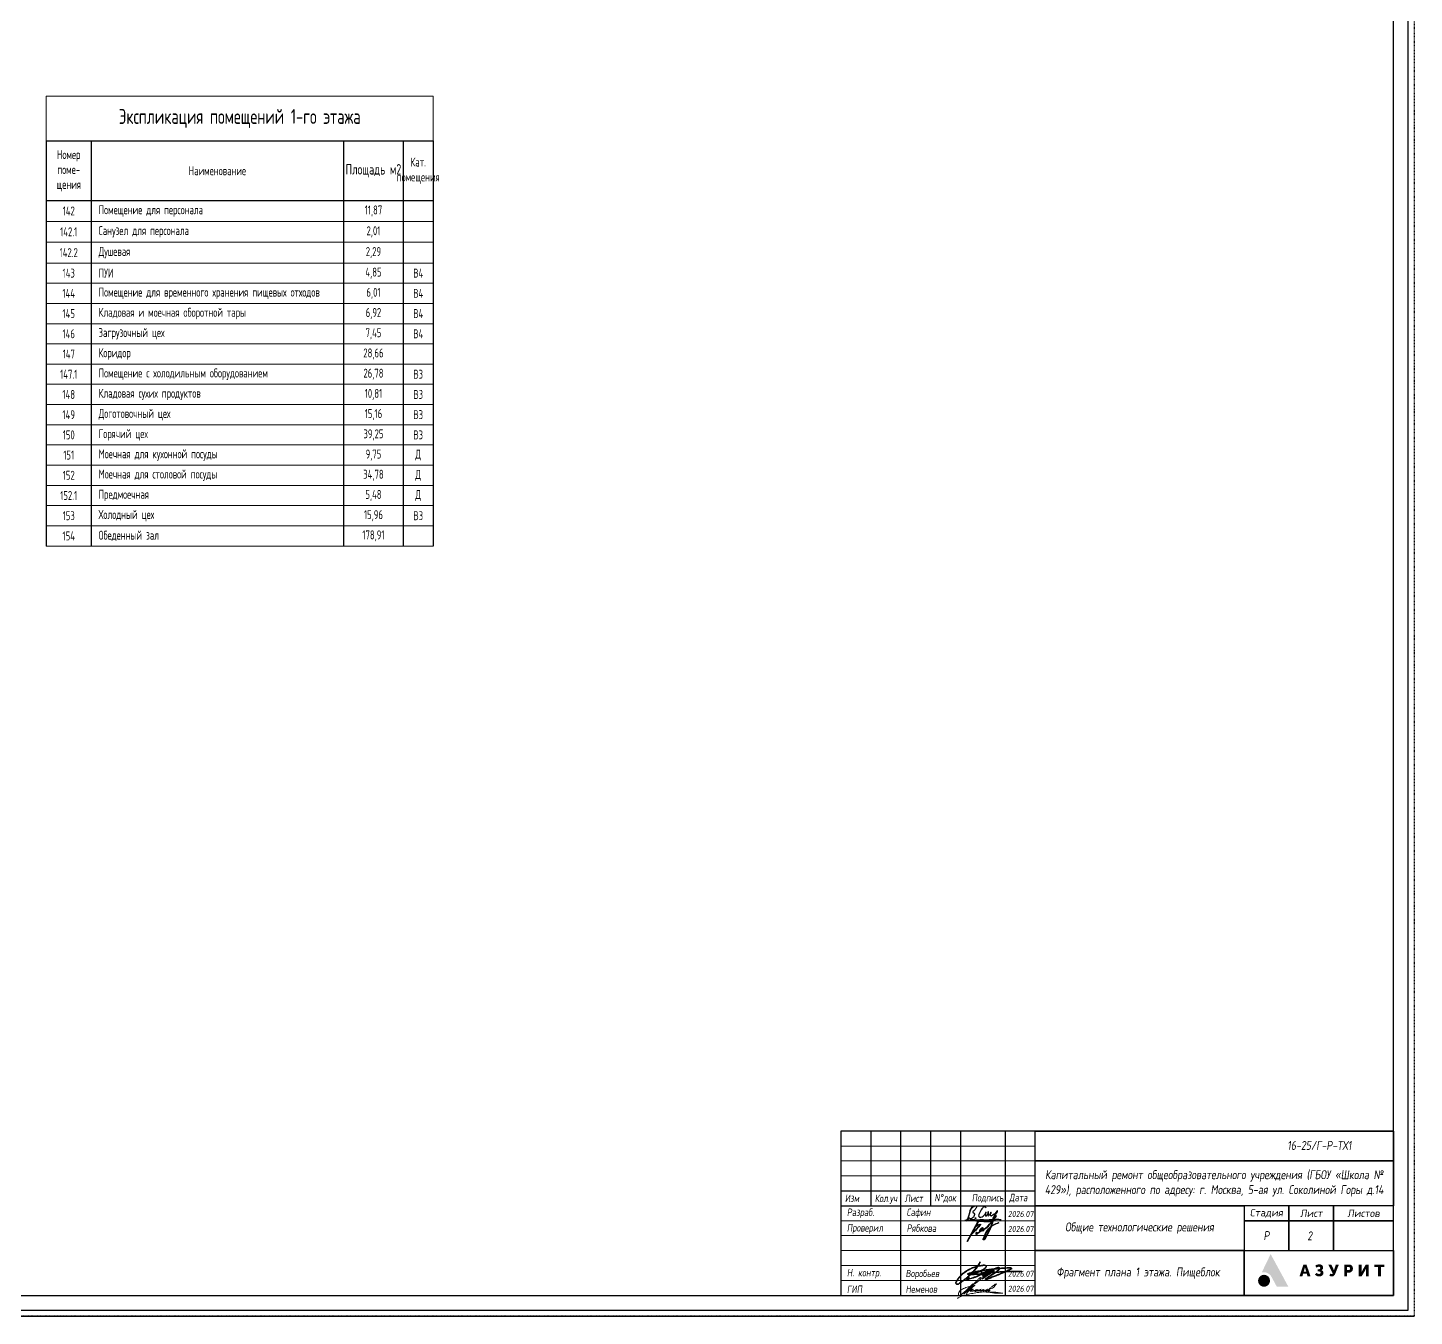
# Model space of a CAD drawing. Header units: millimetres. Extents: x -314343 to 8741575, y 21428 to 162031.
# Drawn here: x -171769 to -125336, y 72082 to 115230 of the extents above; entities that cross this region are included whole.
import ezdxf

# ---------------------------------------------------------------- set-up
doc = ezdxf.new("R2010")
doc.units = ezdxf.units.MM
doc.header["$MEASUREMENT"] = 0
doc.linetypes.add('ACAD_ISO03W100', pattern=[30, 12, -18])
doc.layers.get('0').update_dxf_attribs({"color": 250, "lineweight": 9})
doc.layers.get('Defpoints').update_dxf_attribs({"color": 6})
doc.layers.add('_RAMKA', color=7, linetype='Continuous')
doc.layers.add('АР_Таблицы', color=250, linetype='Continuous')
for name, color, linetype, lineweight in [('_STAMP', 250, 'Continuous', 30), ('_TEXT', 189, 'Continuous', 30), ('ШТАМП', 7, 'Continuous', 15)]:
    doc.layers.add(name, color=color, linetype=linetype, lineweight=lineweight)
doc.layers.add('ПОДПИСИ', color=7, linetype='Continuous', lineweight=9, true_color=0x0052a5)
doc.styles.add('ISOCPEUR', font='isocpeur.ttf', dxfattribs={"width": 0.7})
doc.styles.add('ISOCUPER', font='isocpeur.ttf', dxfattribs={"width": 0.85, "oblique": 7})
doc.styles.add('SIMPLEX', font='simplex.shx', dxfattribs={"width": 0.85, "oblique": 7})
doc.styles.add('Архитект', font='isocpeur.ttf', dxfattribs={"width": 0.8, "oblique": 8})
doc.styles.add('Архитектурный', font='isocpeur.ttf', dxfattribs={"oblique": 8})
doc.styles.add('Архитектурный размер', font='isocpeur.ttf', dxfattribs={"width": 0.8, "oblique": 8})

# ---------------------------------------------------------------- blocks, each defined once
blk = doc.blocks.new('*T30')
at = {"layer": 'Defpoints', "color": 8, "linetype": 'ByBlock', "lineweight": 0, "ltscale": 100, "transparency": 16777216}
for p, q in [((0, 0), (12955, 0)), ((0, 0), (0, -1500)), ((12955, 0), (12955, -1500))]:
    blk.add_line(p, q, dxfattribs=at)
at = {"layer": 'АР_Таблицы', "color": 0, "linetype": 'ByBlock', "lineweight": 30, "ltscale": 100, "transparency": 16777216}
for p, q in [((0, -1500), (12955, -1500)), ((0, -1500), (0, -15068)), ((1500, -1500), (1500, -15068)), ((9955, -1500), (9955, -15068)), ((11955, -1500), (11955, -15068)), ((12955, -1500), (12955, -15068)), ((0, -3500), (12955, -3500))]:
    blk.add_line(p, q, dxfattribs=at)
at = {"layer": 'АР_Таблицы', "color": 0, "linetype": 'ByBlock', "lineweight": -2, "ltscale": 100, "transparency": 16777216}
for p, q in [((0, -4197), (1500, -4197)), ((11955, -4197), (12955, -4197)), ((0, -4894), (1500, -4894)), ((11955, -4894), (12955, -4894)), ((0, -5591), (1500, -5591)), ((11955, -5591), (12955, -5591)), ((0, -6268), (1500, -6268)), ((11955, -6268), (12955, -6268)), ((0, -6945), (1500, -6945)), ((11955, -6945), (12955, -6945)), ((0, -7622), (1500, -7622)), ((11955, -7622), (12955, -7622)), ((0, -8298), (1500, -8298)), ((11955, -8298), (12955, -8298)), ((0, -8975), (1500, -8975)), ((11955, -8975), (12955, -8975)), ((0, -9652), (1500, -9652)), ((11955, -9652), (12955, -9652)), ((0, -10329), (1500, -10329)), ((11955, -10329), (12955, -10329)), ((0, -11006), (9955, -11006)), ((11955, -11006), (12955, -11006)), ((0, -11683), (1500, -11683)), ((11955, -11683), (12955, -11683)), ((0, -12360), (1500, -12360)), ((11955, -12360), (12955, -12360)), ((0, -13037), (1500, -13037)), ((11955, -13037), (12955, -13037)), ((0, -13714), (1500, -13714)), ((11955, -13714), (12955, -13714)), ((0, -14391), (1500, -14391)), ((11955, -14391), (12955, -14391)), ((0, -15068), (1500, -15068)), ((11955, -15068), (12955, -15068))]:
    blk.add_line(p, q, dxfattribs=at)
at = {"layer": 'АР_Таблицы', "color": 0, "linetype": 'ByBlock', "lineweight": 9, "ltscale": 100, "transparency": 16777216}
for p, q in [((1500, -4197), (11955, -4197)), ((1500, -4894), (11955, -4894)), ((1500, -5591), (11955, -5591)), ((1500, -6268), (11955, -6268)), ((1500, -6945), (11955, -6945)), ((1500, -7622), (11955, -7622)), ((1500, -8298), (11955, -8298)), ((1500, -8975), (11955, -8975)), ((1500, -9652), (11955, -9652)), ((1500, -10329), (11955, -10329)), ((9955, -11006), (11955, -11006)), ((1500, -11683), (11955, -11683)), ((1500, -12360), (11955, -12360)), ((1500, -13037), (11955, -13037)), ((1500, -13714), (11955, -13714)), ((1500, -14391), (11955, -14391)), ((1500, -15068), (11955, -15068))]:
    blk.add_line(p, q, dxfattribs=at)
at = {"layer": 'АР_Таблицы', "ltscale": 100, "transparency": 16777216, "style": 'ISOCPEUR'}
for s, insert, char_height, width, attachment_point in [('Экспликация помещений 1-го этажа', (6477, -750), 500, 12854.8, 5), ('Номер поме- щения', (750, -2500), 300, 1400, 5), ('Площадь м2', (10955, -2500), 350, 1900, 5), ('Кат. помещения', (12455, -2500), 300, 900, 5), ('Наименование', (5727, -2500), 300, 8354.8, 5), ('142', (750, -3848), 300, 1223.08, 5), ('Помещение для персонала ', (1750, -3848), 300, 7954.8, 4), ('11,87', (10955, -3848), 300, 1500, 5), ('142.1', (750, -4545), 300, 1223.08, 5), ('Санузел для персонала', (1750, -4545), 300, 7954.8, 4), ('2,01', (10955, -4545), 300, 1500, 5), ('142.2', (750, -5242), 300, 1223.08, 5), ('Душевая', (1750, -5242), 300, 7954.8, 4), ('2,29', (10955, -5242), 300, 1500, 5), ('143', (750, -5929), 300, 1223.08, 5), ('ПУИ', (1750, -5929), 300, 7954.8, 4), ('4,85', (10955, -5929), 300, 1500, 5), ('{\\C1;В4}', (12455, -5929), 300, 900, 5), ('144', (750, -6606), 300, 1223.08, 5), ('Помещение для временного хранения пищевых отходов', (1750, -6606), 300, 7954.8, 4), ('6,01', (10955, -6606), 300, 1500, 5), ('{\\C1;В4}', (12455, -6606), 300, 900, 5), ('145', (750, -7283), 300, 1223.08, 5), ('Кладовая и моечная оборотной тары', (1750, -7283), 300, 7954.8, 4), ('6,92', (10955, -7283), 300, 1500, 5), ('{\\C1;В4}', (12455, -7283), 300, 900, 5), ('146', (750, -7960), 300, 1223.08, 5), ('Загрузочный цех', (1750, -7960), 300, 7954.8, 4), ('7,45', (10955, -7960), 300, 1500, 5), ('{\\C1;В4}', (12455, -7960), 300, 900, 5), ('147', (750, -8637), 300, 1223.08, 5), ('Коридор ', (1750, -8637), 300, 7954.8, 4), ('28,66', (10955, -8637), 300, 1500, 5), ('147.1', (750, -9314), 300, 1223.08, 5), ('Помещение с холодильным оборудованием', (1750, -9314), 300, 7954.8, 4), ('26,78', (10955, -9314), 300, 1500, 5), ('{\\C1;В3}', (12455, -9314), 300, 900, 5), ('148', (750, -9991), 300, 1223.08, 5), ('Кладовая сухих продуктов', (1750, -9991), 300, 7954.8, 4), ('10,81', (10955, -9991), 300, 1500, 5), ('{\\C1;В3}', (12455, -9991), 300, 900, 5), ('149', (750, -10668), 300, 1223.08, 5), ('Доготовочный цех', (1750, -10668), 300, 7954.8, 4), ('15,16', (10955, -10668), 300, 1500, 5), ('{\\C1;В3}', (12455, -10668), 300, 900, 5), ('150', (750, -11345), 300, 1223.08, 5), ('Горячий цех', (1750, -11345), 300, 7954.8, 4), ('39,25', (10955, -11345), 300, 1500, 5), ('{\\C1;В3}', (12455, -11345), 300, 900, 5), ('151', (750, -12022), 300, 1223.08, 5), ('Моечная для кухонной посуды', (1750, -12022), 300, 7954.8, 4), ('9,75', (10955, -12022), 300, 1500, 5), ('{\\C1;Д}', (12455, -12022), 300, 900, 5), ('Моечная для столовой посуды', (1750, -12698), 300, 7954.8, 4), ('34,78', (10955, -12698), 300, 1500, 5), ('{\\C1;Д}', (12455, -12698), 300, 900, 5), ('152', (750, -12698), 300, 1223.08, 5), ('152.1', (750, -13375), 300, 1223.08, 5), ('Предмоечная ', (1750, -13375), 300, 7954.8, 4), ('5,48', (10955, -13375), 300, 1500, 5), ('{\\C1;Д}', (12455, -13375), 300, 900, 5), ('153', (750, -14052), 300, 1223.08, 5), ('Холодный цех', (1750, -14052), 300, 7954.8, 4), ('15,96', (10955, -14052), 300, 1500, 5), ('{\\C1;В3}', (12455, -14052), 300, 900, 5), ('154', (750, -14729), 300, 1223.08, 5), ('Обеденный зал', (1750, -14729), 300, 7954.8, 4), ('178,91', (10955, -14729), 300, 1500, 5)]:
    blk.add_mtext(s, dxfattribs=dict(at, insert=insert, char_height=char_height, width=width, attachment_point=attachment_point))
blk = doc.blocks.new('A$Cfca424f0')
at = {"layer": '_RAMKA', "color": 0}
for points in [[(-118000, -500), (500, -500), (500, 83200), (-118000, 83200)], [(-116000, 0), (0, 0), (0, 82700), (-116000, 82700)]]:
    blk.add_lwpolyline(points, close=True, dxfattribs=at)
at = {"layer": 'Defpoints', "color": 255}
blk.add_line((-118200, -700), (700, -700), dxfattribs=at)
at = {"layer": 'Defpoints', "color": 253, "linetype": 'ACAD_ISO03W100'}
blk.add_lwpolyline([(-118200, 83400), (700, 83400), (700, -700), (-118200, -700)], close=True, dxfattribs=at)
at = {"layer": '_RAMKA', "color": 8, "style": 'SIMPLEX', "oblique": 7, "width": 0.85}
blk.add_attdef('ФОРМАТ_А0', (-4500, -350), '', height=250, dxfattribs=at)
blk = doc.blocks.new('Логотип Азурит')
at = {"layer": '_STAMP', "linetype": 'Continuous', "true_color": 0x2a3756}
h = blk.add_hatch(color=159, dxfattribs=at)
h.dxf.hatch_style = 1
h.paths.add_polyline_path([(-39.4, 8.5), (-40.02, 9.65), (-40.61, 10.74), (-41.14, 11.7), (-41.62, 12.59), (-41.79, 12.89), (-41.86, 13.01), (-41.91, 12.94), (-41.99, 12.78), (-42.39, 11.96), (-42.77, 11.18), (-43.09, 10.5), (-43.47, 9.72), (-44.18, 8.26), (-44.5, 7.6), (-44.73, 7.14), (-44.85, 6.9), (-44.7, 6.93), (-44.51, 6.95), (-44.27, 6.97), (-44.09, 6.97), (-43.91, 6.96), (-43.74, 6.94), (-43.56, 6.91), (-43.39, 6.87), (-43.22, 6.81), (-43.05, 6.75), (-42.89, 6.68), (-42.73, 6.59), (-42.58, 6.5), (-42.43, 6.4), (-42.29, 6.29), (-42.15, 6.17), (-42.03, 6.04), (-41.91, 5.91), (-41.79, 5.77), (-41.72, 5.65), (-41.63, 5.5), (-41.3, 4.9), (-41.02, 4.39), (-40.57, 3.56), (-40.05, 2.59), (-39.78, 2.11), (-37.86, 2.11), (-36.5, 2.11), (-35.94, 2.12), (-36.48, 3.13), (-36.82, 3.75), (-37.16, 4.37), (-37.67, 5.33), (-38.2, 6.3), (-38.54, 6.93), (-38.87, 7.53)])
h = blk.add_hatch(color=159, dxfattribs=at)
h.dxf.hatch_style = 1
h.paths.add_polyline_path([(-29.3, 7.88), (-29.63, 8.84), (-29.86, 9.53), (-30.37, 9.54), (-30.87, 9.54), (-30.93, 9.38), (-31.26, 8.4), (-31.64, 7.27), (-31.97, 6.31), (-32.19, 5.64), (-32.05, 5.63), (-31.71, 5.62), (-31.23, 5.62), (-31.11, 6.03), (-30.99, 6.44), (-30.37, 6.44), (-29.75, 6.44), (-29.63, 6.03), (-29.52, 5.62), (-29.03, 5.62), (-28.54, 5.62), (-28.6, 5.8), (-28.93, 6.79)])
h.paths.add_polyline_path([(-30.77, 7.21), (-30.74, 7.31), (-30.56, 7.93), (-30.43, 8.43), (-30.39, 8.59), (-30.37, 8.65), (-30.35, 8.64), (-30.31, 8.45), (-30.22, 8.08), (-30.11, 7.66), (-30.01, 7.33), (-29.97, 7.21), (-30.37, 7.21)], flags=16)
h = blk.add_hatch(color=159, dxfattribs=at)
h.dxf.hatch_style = 1
h.paths.add_polyline_path([(-24.39, 7.35), (-24.47, 7.43), (-24.56, 7.5), (-24.66, 7.56), (-24.81, 7.65), (-24.74, 7.69), (-24.65, 7.75), (-24.55, 7.86), (-24.45, 7.97), (-24.38, 8.09), (-24.35, 8.18), (-24.32, 8.25), (-24.31, 8.34), (-24.3, 8.45), (-24.3, 8.65), (-24.31, 8.73), (-24.34, 8.82), (-24.41, 8.99), (-24.51, 9.14), (-24.63, 9.28), (-24.78, 9.39), (-24.95, 9.48), (-25.13, 9.55), (-25.34, 9.59), (-25.56, 9.6), (-25.74, 9.6), (-25.91, 9.58), (-26.08, 9.55), (-26.23, 9.51), (-26.39, 9.46), (-26.53, 9.39), (-26.67, 9.32), (-26.8, 9.23), (-26.9, 9.15), (-26.81, 8.98), (-26.64, 8.66), (-26.54, 8.5), (-26.51, 8.5), (-26.46, 8.54), (-26.35, 8.61), (-26.21, 8.67), (-26.07, 8.73), (-25.93, 8.77), (-25.82, 8.79), (-25.72, 8.79), (-25.62, 8.79), (-25.53, 8.76), (-25.46, 8.73), (-25.39, 8.68), (-25.34, 8.62), (-25.3, 8.55), (-25.26, 8.45), (-25.26, 8.36), (-25.27, 8.27), (-25.32, 8.18), (-25.36, 8.13), (-25.39, 8.08), (-25.44, 8.05), (-25.49, 8.02), (-25.63, 7.99), (-25.84, 7.98), (-26.1, 7.97), (-26.1, 7.6), (-26.1, 7.24), (-25.78, 7.23), (-25.54, 7.21), (-25.45, 7.2), (-25.38, 7.18), (-25.33, 7.15), (-25.28, 7.12), (-25.25, 7.08), (-25.21, 7.02), (-25.19, 6.96), (-25.17, 6.9), (-25.17, 6.76), (-25.18, 6.7), (-25.2, 6.64), (-25.23, 6.58), (-25.26, 6.53), (-25.31, 6.49), (-25.37, 6.45), (-25.44, 6.43), (-25.52, 6.41), (-25.69, 6.39), (-25.78, 6.39), (-25.87, 6.41), (-26, 6.45), (-26.16, 6.51), (-26.3, 6.6), (-26.43, 6.69), (-26.53, 6.76), (-26.77, 6.45), (-26.93, 6.26), (-26.97, 6.2), (-26.98, 6.15), (-26.97, 6.11), (-26.94, 6.07), (-26.82, 5.97), (-26.62, 5.84), (-26.41, 5.73), (-26.19, 5.65), (-25.97, 5.59), (-25.78, 5.57), (-25.53, 5.57), (-25.3, 5.58), (-25.12, 5.61), (-24.99, 5.65), (-24.87, 5.71), (-24.75, 5.78), (-24.64, 5.85), (-24.54, 5.94), (-24.45, 6.03), (-24.37, 6.13), (-24.31, 6.23), (-24.25, 6.37), (-24.21, 6.51), (-24.2, 6.66), (-24.2, 6.82), (-24.21, 6.94), (-24.24, 7.06), (-24.28, 7.16), (-24.33, 7.26)])
h = blk.add_hatch(color=159, dxfattribs=at)
h.dxf.hatch_style = 1
h.paths.add_polyline_path([(-19.61, 8.04), (-19.36, 8.68), (-19.14, 9.22), (-19.03, 9.53), (-19.17, 9.54), (-19.52, 9.54), (-20.02, 9.54), (-20.05, 9.44), (-20.31, 8.65), (-20.59, 7.81), (-20.63, 7.68), (-20.66, 7.62), (-20.67, 7.61), (-20.7, 7.67), (-20.82, 7.97), (-21.01, 8.4), (-21.34, 9.1), (-21.54, 9.54), (-22.06, 9.54), (-22.58, 9.54), (-22.4, 9.17), (-21.88, 8.17), (-21.32, 7.06), (-21.11, 6.63), (-21.09, 6.56), (-21.1, 6.52), (-21.15, 6.45), (-21.21, 6.41), (-21.28, 6.38), (-21.37, 6.37), (-21.45, 6.37), (-21.55, 6.39), (-21.64, 6.43), (-21.74, 6.49), (-21.82, 6.53), (-21.86, 6.49), (-21.92, 6.39), (-22.11, 6.05), (-22.23, 5.85), (-22.18, 5.81), (-22.08, 5.75), (-21.95, 5.69), (-21.81, 5.63), (-21.69, 5.59), (-21.51, 5.57), (-21.31, 5.57), (-21.12, 5.59), (-20.97, 5.62), (-20.88, 5.66), (-20.79, 5.71), (-20.71, 5.77), (-20.63, 5.84), (-20.56, 5.93), (-20.48, 6.02), (-20.35, 6.23), (-20.28, 6.35), (-20.21, 6.51), (-19.92, 7.25)])
h = blk.add_hatch(color=159, dxfattribs=at)
h.dxf.hatch_style = 1
h.paths.add_polyline_path([(-14.46, 7.53), (-14.41, 7.64), (-14.37, 7.74), (-14.33, 7.96), (-14.31, 8.19), (-14.32, 8.41), (-14.37, 8.63), (-14.45, 8.83), (-14.5, 8.93), (-14.55, 9.02), (-14.62, 9.1), (-14.69, 9.18), (-14.81, 9.29), (-14.92, 9.37), (-15.06, 9.43), (-15.21, 9.49), (-15.33, 9.52), (-15.49, 9.53), (-16.3, 9.54), (-17.21, 9.54), (-17.21, 7.58), (-17.21, 5.62), (-16.73, 5.62), (-16.25, 5.62), (-16.25, 6.23), (-16.25, 6.83), (-15.87, 6.83), (-15.58, 6.84), (-15.35, 6.86), (-15.17, 6.91), (-14.99, 6.98), (-14.83, 7.08), (-14.69, 7.2), (-14.56, 7.36)])
h.paths.add_polyline_path([(-15.6, 7.68), (-15.67, 7.66), (-15.95, 7.66), (-16.25, 7.66), (-16.25, 8.2), (-16.25, 8.74), (-15.93, 8.73), (-15.64, 8.72), (-15.57, 8.7), (-15.51, 8.67), (-15.42, 8.6), (-15.35, 8.51), (-15.32, 8.45), (-15.3, 8.39), (-15.29, 8.19), (-15.29, 8.07), (-15.3, 8), (-15.32, 7.94), (-15.35, 7.88), (-15.39, 7.82), (-15.43, 7.78), (-15.53, 7.71)], flags=16)
h = blk.add_hatch(color=159, dxfattribs=at)
h.dxf.hatch_style = 1
h.paths.add_polyline_path([(-10.09, 7.82), (-9.98, 8.03), (-9.94, 8.12), (-9.95, 7.93), (-9.96, 7.49), (-9.97, 6.69), (-9.97, 5.62), (-9.5, 5.62), (-9.04, 5.62), (-9.04, 7.58), (-9.04, 9.54), (-9.51, 9.54), (-9.99, 9.54), (-10.36, 8.91), (-10.84, 8.1), (-11.03, 7.78), (-11.26, 7.34), (-11.37, 7.13), (-11.42, 7.05), (-11.41, 7.31), (-11.39, 7.78), (-11.39, 8.55), (-11.39, 9.54), (-11.86, 9.54), (-12.34, 9.54), (-12.34, 7.58), (-12.34, 5.62), (-11.86, 5.62), (-11.37, 5.62), (-11.18, 5.95), (-10.61, 6.89), (-10.31, 7.42)])
h = blk.add_hatch(color=159, dxfattribs=at)
h.dxf.hatch_style = 1
h.paths.add_polyline_path([(-3.74, 9.14), (-3.74, 9.54), (-5.42, 9.54), (-7.09, 9.54), (-7.09, 9.14), (-7.09, 8.74), (-6.5, 8.74), (-5.9, 8.74), (-5.9, 7.18), (-5.9, 5.62), (-5.43, 5.62), (-4.95, 5.62), (-4.95, 7.18), (-4.95, 8.74), (-4.35, 8.74), (-3.74, 8.74)])
at = {"layer": '_STAMP', "linetype": 'Continuous', "true_color": 0x1447b7}
h = blk.add_hatch(color=162, dxfattribs=at)
h.dxf.hatch_style = 1
h.paths.add_polyline_path([(-42.09, 4.22), (-42.11, 4.4), (-42.15, 4.58), (-42.2, 4.76), (-42.27, 4.93), (-42.35, 5.1), (-42.45, 5.26), (-42.57, 5.41), (-42.7, 5.55), (-42.8, 5.64), (-42.91, 5.72), (-43.14, 5.86), (-43.38, 5.97), (-43.63, 6.05), (-43.89, 6.09), (-44.15, 6.1), (-44.42, 6.07), (-44.55, 6.04), (-44.68, 6.01), (-44.87, 5.94), (-45.05, 5.85), (-45.22, 5.74), (-45.37, 5.62), (-45.51, 5.49), (-45.63, 5.35), (-45.75, 5.19), (-45.84, 5.03), (-45.92, 4.85), (-45.98, 4.67), (-46.03, 4.49), (-46.06, 4.29), (-46.07, 4.1), (-46.05, 3.9), (-46.02, 3.7), (-45.97, 3.51), (-45.92, 3.37), (-45.87, 3.24), (-45.8, 3.11), (-45.72, 2.99), (-45.64, 2.88), (-45.54, 2.77), (-45.44, 2.67), (-45.33, 2.57), (-45.22, 2.49), (-45.1, 2.41), (-44.98, 2.34), (-44.85, 2.28), (-44.72, 2.22), (-44.58, 2.18), (-44.44, 2.15), (-44.3, 2.13), (-44.05, 2.12), (-43.8, 2.14), (-43.57, 2.19), (-43.34, 2.26), (-43.12, 2.37), (-42.92, 2.5), (-42.73, 2.65), (-42.56, 2.83), (-42.44, 2.99), (-42.34, 3.15), (-42.26, 3.32), (-42.19, 3.49), (-42.14, 3.67), (-42.11, 3.85), (-42.09, 4.03)])
blk = doc.blocks.new('A$Cd93aea02')
at = {"lineweight": 25}
for p, q in [((-4384, -1932), (-1367, 3562)), ((-4262, -1932), (-1245, 3562))]:
    blk.add_line(p, q, dxfattribs=at)
for points in [[(-1879, 618), (-2051, 66), (-897, 875), (-230, 1770), (-1039, 931), (-985, 788), (-326, 1305), (67, 1533), (-214, 885), (-164, 1092), (132, 1354), (312, 1478), (2149, 3300), (3339, 5144), (2538, 4319), (2473, 3970), (-36, -1467), (1397, 1518), (4116, 3176)], [(-1756, 618), (-1928, 66), (-775, 875), (-107, 1770), (-916, 931), (-863, 788), (-203, 1305), (189, 1533), (-92, 885), (-41, 1092), (254, 1354), (434, 1478), (2272, 3300), (3462, 5144), (2661, 4319), (2596, 3970), (87, -1467), (1519, 1518), (4239, 3176)], [(-1367, 3562), (-1204, 3712), (-1054, 3787)], [(-1245, 3562), (-1081, 3712), (-931, 3787)], [(-2336, 1798), (-1774, 2325), (-1108, 2692), (-3367, -80)], [(-2213, 1798), (-1651, 2325), (-985, 2692), (-3244, -80)]]:
    blk.add_spline(points, degree=3, dxfattribs=at)
blk = doc.blocks.new('A$C2B604C4E')
at = {"lineweight": 25, "ltscale": 100}
blk.add_hatch(color=0, dxfattribs=at).paths.add_polyline_path([(-415, -285, 1), (-378, -285, 1)])
at = {"color": 0, "lineweight": 25, "ltscale": 100}
blk.add_circle((-396, -285), 18.4, dxfattribs=at)
for points in [[(203, 304), (158, 344), (115, 350), (65, 344), (15, 303), (-71, 189), (-144, 42), (-192, -41), (-212, -123), (-212, -174), (-185, -212), (-139, -238), (-83, -238), (48, -174), (112, -108), (161, -60), (200, -8), (209, 29), (200, 49), (177, 25), (161, -19), (165, -99), (189, -171), (273, -99), (300, -67), (326, -16), (350, 23), (350, 46), (343, 63), (315, 63), (312, 34), (316, -67), (323, -160), (411, -86), (473, -19), (492, 26), (481, 51), (462, 25), (478, -149), (610, -85), (731, -21), (850, 62), (850, 138), (809, 106), (673, -143), (546, -443), (483, -481), (372, -495), (162, -495), (-194, -468), (-559, -434), (-733, -420), (-911, -407), (-993, -425), (-943, -425), (-783, -405), (-661, -379), (-433, -372), (-46, -372), (381, -372), (744, -354), (967, -354), (1071, -372)], [(-609, 351), (-787, -188), (-841, -377), (-893, -450), (-817, -266), (-634, 250), (-487, 382), (-385, 416), (-344, 416), (-344, 341), (-369, 268), (-414, 205), (-480, 131), (-544, 66), (-544, 44), (-506, 6), (-453, -38), (-453, -89), (-487, -185), (-548, -258), (-612, -314), (-659, -332), (-721, -308), (-748, -268)]]:
    blk.add_spline(points, degree=3, dxfattribs=at)
blk = doc.blocks.new('Воробьев')
at = {"color": 0}
for points in [[(9, 6.23), (8.81, 5.8), (8.47, 5.27), (8.06, 4.65), (7.64, 4.14), (7.22, 3.56), (6.72, 3.01), (6.11, 2.31), (5.34, 1.61), (4.69, 1), (3.94, 0.4), (3.23, -0.16), (2.53, -0.65), (1.89, -1.09), (1.34, -1.28), (1.02, -1.07), (0.94, -0.69), (1.15, -0.19), (1.44, 0.22), (1.96, 0.94), (2.46, 1.52), (2.89, 1.97), (3.29, 2.38), (3.79, 2.78), (4.4, 3.2), (5.19, 3.67), (5.98, 4.05), (6.55, 4.3), (7.29, 4.56), (7.91, 4.74), (8.67, 4.94), (9.55, 5.11), (10.18, 5.19), (10.76, 5.1), (10.97, 4.89), (10.94, 4.46), (10.66, 4.11), (10.33, 3.82), (9.6, 3.39), (8.89, 3.03), (8.22, 2.76), (7.46, 2.41), (6.88, 2.19), (6.5, 2.15), (6.49, 2.23), (6.75, 2.44), (7.37, 2.71), (8.05, 2.96), (8.6, 3.07), (9.07, 3.1), (9.42, 3.03), (9.52, 2.83), (9.47, 2.44), (9.3, 2.18), (8.99, 1.9), (8.61, 1.65), (8.09, 1.43), (7.11, 1.04), (6.25, 0.73), (5.34, 0.49), (4.81, 0.42), (4.32, 0.49), (4.32, 0.67), (4.44, 0.76), (4.61, 0.86), (5.42, 1.09)], [(9.07, 6.13), (8.88, 5.69), (8.54, 5.16), (8.13, 4.55), (7.71, 4.04), (7.29, 3.45), (6.79, 2.9), (6.18, 2.21), (5.41, 1.5), (4.76, 0.9), (4, 0.29), (3.3, -0.27), (2.6, -0.76), (1.96, -1.19), (1.41, -1.38), (1.09, -1.18), (1.01, -0.79), (1.22, -0.29), (1.51, 0.12), (2.03, 0.83), (2.53, 1.42), (2.96, 1.86), (3.36, 2.27), (3.86, 2.67), (4.47, 3.1), (5.26, 3.56), (6.05, 3.95), (6.62, 4.2), (7.36, 4.46), (7.98, 4.63), (8.74, 4.84), (9.62, 5), (10.25, 5.09), (10.83, 5), (11.04, 4.78), (11.01, 4.35), (10.73, 4), (10.4, 3.71), (9.67, 3.29), (8.96, 2.92), (8.29, 2.65), (7.53, 2.31), (6.95, 2.09), (6.57, 2.04), (6.56, 2.12), (6.82, 2.34), (7.44, 2.61), (8.12, 2.86), (8.67, 2.96), (9.14, 3), (9.49, 2.92), (9.59, 2.73), (9.54, 2.34), (9.37, 2.08), (9.06, 1.8), (8.68, 1.55), (8.16, 1.32), (7.18, 0.93), (6.32, 0.63), (5.41, 0.38), (4.88, 0.32), (4.39, 0.39), (4.39, 0.56), (4.51, 0.66), (4.68, 0.76), (5.49, 0.98)]]:
    blk.add_spline(points, degree=3, dxfattribs=at)
for points in [[(23.09, 3.04), (19.6, 2.99), (16.88, 2.95), (15.26, 2.8), (13.68, 2.68), (11.9, 2.53), (10.74, 2.41), (9.29, 2.14), (7.52, 2.04), (6.46, 1.95), (5.89, 1.94), (5.28, 1.96), (4.94, 2.06), (4.85, 2.22), (4.95, 2.31), (5.22, 2.4), (5.81, 2.6), (6.31, 2.74), (6.95, 2.9), (7.74, 3.05), (9.12, 3.32), (11.12, 3.63), (12.77, 3.84), (14.84, 4.04), (16.43, 4.21), (17.58, 4.27), (18.78, 4.34), (19.26, 4.28), (19.55, 4.19), (19.63, 4.04), (19.5, 3.92), (19.23, 3.75), (18.51, 3.41), (17.75, 3.07), (16.46, 2.49), (15.49, 2.1), (14.61, 1.73), (13.82, 1.42), (13.18, 1.2), (12.55, 0.9), (11.86, 0.65), (11.27, 0.44), (10.95, 0.4), (10.83, 0.43), (10.84, 0.49), (10.93, 0.59), (11.35, 0.85), (11.85, 1.24), (12.69, 1.78), (13.15, 2.09), (13.75, 2.47), (14.58, 3.04), (15.03, 3.38), (15.41, 3.75), (15.63, 4.03), (15.6, 4.2), (15.48, 4.27), (15.14, 4.32), (14.86, 4.24), (14.51, 4.16), (14.21, 4.04), (13.45, 3.79), (13.02, 3.58), (12.51, 3.22), (11.86, 2.75), (11.26, 2.22), (10.74, 1.69), (10.22, 1.14), (9.48, 0.44), (9.91, 0.77), (10.4, 1.13), (10.94, 1.5), (11.68, 1.99), (13.09, 2.87), (13.46, 3.15), (13.93, 3.43), (13.64, 3.3), (13.14, 3.07), (12.58, 2.83), (12.04, 2.58), (10.84, 2.06), (10.51, 1.91), (10.03, 1.87), (9.83, 2.07), (10.16, 2.37), (10.72, 2.68), (11.51, 3.12), (11.91, 3.2), (12.37, 3.24), (12.59, 3.05), (12.34, 2.77), (11.77, 2.09), (11.32, 1.81), (10.87, 1.54), (10.48, 1.35), (10.03, 1.33), (9.92, 1.56), (10.05, 1.81), (10.29, 2.09), (10.63, 2.48), (11.01, 2.79), (11.56, 3.15), (11.75, 3.24), (11, 2.99), (10.23, 2.6), (9.88, 2.39), (9.2, 1.91)], [(23.16, 2.93), (19.67, 2.89), (16.95, 2.84), (15.33, 2.7), (13.75, 2.58), (11.97, 2.43), (10.81, 2.31), (9.36, 2.04), (7.59, 1.93), (6.53, 1.85), (5.96, 1.84), (5.35, 1.86), (5.01, 1.96), (4.92, 2.11), (5.02, 2.2), (5.29, 2.3), (5.88, 2.5), (6.38, 2.64), (7.02, 2.8), (7.81, 2.95), (9.19, 3.22), (11.19, 3.52), (12.84, 3.73), (14.91, 3.94), (16.5, 4.11), (17.65, 4.16), (18.85, 4.23), (19.33, 4.18), (19.62, 4.08), (19.7, 3.94), (19.57, 3.82), (19.3, 3.65), (18.58, 3.3), (17.82, 2.97), (16.53, 2.39), (15.56, 1.99), (14.68, 1.63), (13.89, 1.32), (13.25, 1.09), (12.62, 0.79), (11.93, 0.54), (11.34, 0.33), (11.02, 0.3), (10.9, 0.32), (10.91, 0.39), (11, 0.48), (11.42, 0.75), (11.92, 1.13), (12.75, 1.68), (13.22, 1.98), (13.82, 2.37), (14.65, 2.93), (15.1, 3.28), (15.48, 3.65), (15.7, 3.93), (15.67, 4.1), (15.55, 4.17), (15.21, 4.22), (14.93, 4.14), (14.58, 4.06), (14.28, 3.93), (13.52, 3.68), (13.09, 3.47), (12.58, 3.12), (11.93, 2.65), (11.33, 2.11), (10.81, 1.58), (10.29, 1.03), (9.55, 0.33), (9.98, 0.66), (10.47, 1.03), (11.01, 1.4), (11.75, 1.89), (13.16, 2.77), (13.53, 3.04), (14, 3.32), (13.71, 3.19), (13.21, 2.96), (12.65, 2.73), (12.11, 2.48), (10.91, 1.95), (10.58, 1.8), (10.1, 1.76), (9.9, 1.96), (10.23, 2.26), (10.79, 2.58), (11.58, 3.02), (11.98, 3.1), (12.44, 3.13), (12.66, 2.95), (12.41, 2.67), (11.84, 1.99), (11.39, 1.7), (10.94, 1.43), (10.55, 1.24), (10.1, 1.23), (9.99, 1.46), (10.12, 1.71), (10.36, 1.99), (10.7, 2.37), (11.08, 2.68), (11.63, 3.05), (11.82, 3.14), (11.07, 2.89), (10.3, 2.49), (9.95, 2.28), (9.27, 1.8)]]:
    blk.add_open_spline(points, degree=3, dxfattribs=at)
blk = doc.blocks.new('Неменов')
at = {"layer": 'ПОДПИСИ'}
for points in [[(44385.28, 26773.62), (44385.4, 26773.92), (44385.82, 26774.46), (44386.26, 26774.88), (44386.68, 26775.31), (44386.92, 26775.52), (44387.56, 26776.07), (44386.71, 26775.48), (44386.36, 26775.33), (44385.84, 26775.08), (44385.47, 26774.85), (44385.17, 26774.54), (44384.9, 26774.25), (44384.73, 26774), (44384.56, 26773.64), (44384.97, 26774.05), (44385.56, 26774.6), (44386.05, 26775.09), (44386.7, 26775.75), (44387.01, 26776.08), (44387.52, 26776.69), (44387.97, 26777.16), (44388.49, 26777.69), (44388.73, 26777.9), (44389, 26778.06), (44389.12, 26778.06), (44389.12, 26777.92), (44388.98, 26777.64), (44388.37, 26777.08), (44387.89, 26776.67), (44387.28, 26776.32), (44386.37, 26775.82), (44385.14, 26775.39), (44383.93, 26774.83), (44383.43, 26774.36), (44383.22, 26773.85), (44383.22, 26773.49), (44383.72, 26773.37), (44384.08, 26773.64), (44385.13, 26774.59), (44386.04, 26775.51), (44386.97, 26776.37), (44385.33, 26774.76)], [(44386.27, 26774.52), (44386.76, 26774.69), (44387.03, 26774.95), (44386.83, 26774.95), (44386.31, 26774.62), (44386.27, 26774.52), (44386.27, 26774.45), (44387.35, 26774.7), (44386.98, 26774.46), (44387.97, 26774.88), (44387.47, 26774.52), (44387.47, 26774.4), (44388.35, 26774.86), (44388, 26774.48), (44389.15, 26774.96), (44388.51, 26774.46), (44389.67, 26774.88), (44389.02, 26774.44), (44390, 26774.86), (44389.59, 26774.46), (44390.84, 26774.98), (44390.23, 26774.54), (44391.84, 26775.15), (44392.4, 26775.45), (44392.82, 26775.9), (44393.19, 26776.38), (44392.41, 26775.93), (44391.71, 26775.35), (44391.18, 26774.88), (44390.97, 26774.55), (44390.97, 26774.44), (44391.38, 26774.51), (44391.54, 26774.67), (44391.11, 26774.67), (44390.59, 26774.54), (44390.46, 26774.41), (44390.9, 26774.2), (44394.9, 26773.96)], [(44383.03, 26772.46), (44383.03, 26772.68), (44383.41, 26772.91), (44384.1, 26773.16), (44385.03, 26773.42), (44386.21, 26773.74), (44387.75, 26774), (44389.31, 26774.23), (44390.9, 26774.23), (44392.49, 26774.23), (44394.9, 26773.96)]]:
    blk.add_spline(points, degree=3, dxfattribs=at)
blk = doc.blocks.new('A$Ca2c60459')
at = {"layer": '_STAMP', "lineweight": 30}
for p, q in [((-175.17, 55.13), (-175.17, 30.13)), ((-165.17, 55.13), (-165.17, 0.13)), ((-155.17, 55.13), (-155.17, 30.13)), ((-145.17, 55.13), (-145.17, 0.13)), ((-130.17, 55.13), (-130.17, 0.13)), ((-185.17, 35.13), (-120.17, 35.13)), ((-185.17, 30.13), (-120.17, 30.13))]:
    blk.add_line(p, q, dxfattribs=at)
at = {"layer": '_STAMP', "lineweight": -2}
for p, q in [((-120.17, 55.13), (-120.17, 0.13)), ((-185.17, 50.13), (-120.17, 50.13)), ((-185.17, 45.13), (-120.17, 45.13)), ((-185.17, 40.13), (-120.17, 40.13)), ((-185.17, 25.13), (-120.17, 25.13)), ((-185.17, 20.13), (-120.17, 20.13)), ((-185.17, 15.13), (-120.17, 15.13)), ((-185.17, 10.13), (-120.17, 10.13)), ((-185.17, 5.13), (-120.17, 5.13))]:
    blk.add_line(p, q, dxfattribs=at)
blk.add_lwpolyline([(-185.17, 0.13), (-0.17, 0.13), (-0.17, 55.13), (-185.17, 55.13)], close=True, dxfattribs=at)
at = {"layer": '_STAMP', "lineweight": 30}
for points in [[(-185.17, 0.13), (-0.17, 0.13), (-0.17, 55.13), (-185.17, 55.13)], [(-120.17, 55.13), (-0.17, 55.13), (-0.17, 45.13), (-120.17, 45.13)], [(-120.17, 45.13), (-0.17, 45.13), (-0.17, 30.13), (-120.17, 30.13)], [(-120.17, 30.13), (-50.17, 30.13), (-50.17, 15.13), (-120.17, 15.13)], [(-50.17, 25.13), (-35.17, 25.13), (-35.17, 30.13), (-50.17, 30.13)], [(-35.17, 25.13), (-20.17, 25.13), (-20.17, 30.13), (-35.17, 30.13)], [(-20.17, 25.13), (-0.17, 25.13), (-0.17, 30.13), (-20.17, 30.13)], [(-50.17, 15.13), (-35.17, 15.13), (-35.17, 25.13), (-50.17, 25.13)], [(-35.17, 15.13), (-20.17, 15.13), (-20.17, 25.13), (-35.17, 25.13)], [(-20.17, 15.13), (-0.17, 15.13), (-0.17, 25.13), (-20.17, 25.13)], [(-120.17, 15.13), (-50.17, 15.13), (-50.17, 0.13), (-120.17, 0.13)], [(-50.17, 15.13), (-0.17, 15.13), (-0.17, 0.13), (-50.17, 0.13)]]:
    blk.add_lwpolyline(points, close=True, dxfattribs=at)
at = {"linetype": 'Continuous'}
blk.add_blockref('Логотип Азурит', (0.6, 0.91), dxfattribs=at)
at = {"color": 172, "true_color": 0x1616e3, "xscale": 1.266684842857199, "yscale": 1.266684842857199, "zscale": 1.266684842857199}
blk.add_blockref('Неменов', (-56365.31, -33913.27), dxfattribs=at)
at = {"layer": '_TEXT', "color": 172, "true_color": 0x1616e3}
blk.add_blockref('Воробьев', (-147.63, 5.13), dxfattribs=at)
at = {"layer": 'ПОДПИСИ'}
for name, p, xscale, yscale, zscale in [('A$C2B604C4E', (-137.78, 27.68), 0.005904900000000002, 0.005904900000000002, 0.005904900000000002), ('A$Cd93aea02', (-137.47, 20.55), 0.00125, 0.00125, 0.00125)]:
    blk.add_blockref(name, p, dxfattribs=dict(at, xscale=xscale, yscale=yscale, zscale=zscale))
at = {"layer": '_STAMP', "style": 'Архитектурный', "oblique": 8, "width": 0.8}
for p in [(-129.24, 26.36), (-129.24, 21.36), (-129.24, 6.36), (-129.24, 1.36)]:
    blk.add_text('2026.07', height=2, dxfattribs=at).set_placement(p)
at = {"layer": '_STAMP', "color": 7, "lineweight": -2, "attachment_point": 4, "style": 'Архитектурный размер'}
for s, width, gutter_width, heights, insert, char_height in [('{\\C256;\\c0;16-25/Г-P-ТХ1}', 69.1586, 0, [9.61], (-35.69, 50.33), 3), ('Изм', 10, 12.5, [0], (-183.84, 32.63), 2.5), ('{\\W0.7;Кол.уч}', 10, 12.5, [0], (-173.84, 32.3), 2.5), ('Лист', 10, 12.5, [0], (-163.84, 32.63), 2.5), ('N%%Dдок', 10, 12.5, [0], (-153.84, 32.63), 2.5), ('Подпись', 10, 12.5, [0], (-141.34, 32.63), 2.5), ('Дата', 10, 12.5, [0], (-128.84, 32.63), 2.5), ('Разраб.', 20, 12.5, [0], (-183.17, 27.63), 2.5), ('Сафин', 20, 12.5, [0], (-163.17, 27.63), 2.5), ('Проверил', 20, 12.5, [0], (-183.17, 22.4), 2.5), ('Рябкова', 20, 12.5, [0], (-163.17, 22.63), 2.5), ('Н. контр.', 20, 12.5, [0], (-183.17, 7.4), 2.5), ('ГИП', 20, 12.5, [0], (-183.17, 2.17), 2.5)]:
    blk.add_mtext_dynamic_manual_height_columns(s, width=width, gutter_width=gutter_width, heights=heights, dxfattribs=dict(at, insert=insert, char_height=char_height))
at = {"layer": '_STAMP', "color": 7, "lineweight": -2, "char_height": 3, "attachment_point": 5, "style": 'Архитектурный размер'}
for s, insert, width in [('{\\C256;Капитальный ремонт общеобразовательного учреждения (ГБОУ «Школа № 429»), расположенного по адресу: г. Москва, 5-ая ул. Соколиной Горы д.14}', (-60.17, 37.63), 120), ('Общие технологические решения', (-85.17, 22.63), 70)]:
    blk.add_mtext(s, dxfattribs=dict(at, insert=insert, width=width))
at = {"layer": '_STAMP', "lineweight": -2, "char_height": 2.5, "attachment_point": 5, "style": 'Архитектурный'}
for s, insert in [('Стадия', (-42.67, 27.63)), ('Лист', (-27.67, 27.63)), ('Листов', (-10.17, 27.63))]:
    blk.add_mtext_dynamic_manual_height_columns(s, width=15, gutter_width=12.5, heights=[0], dxfattribs=dict(at, insert=insert))
at = {"layer": '_TEXT', "lineweight": -2, "insert": (-42.67, 20.13), "char_height": 3, "attachment_point": 5, "style": 'Архитект'}
blk.add_mtext_dynamic_manual_height_columns('Р', width=13.3529, gutter_width=12.5, heights=[9.08], dxfattribs=at)
at = {"layer": '_TEXT', "color": 0, "char_height": 2.4, "attachment_point": 4, "style": 'ISOCUPER'}
for s, insert in [('Воробьев', (-163.5, 7.14)), ('Неменов', (-163.5, 2.2))]:
    blk.add_mtext_dynamic_manual_height_columns(s, width=19.0361, gutter_width=12.5, heights=[0], dxfattribs=dict(at, insert=insert))

msp = doc.modelspace()

# ---------------------------------------------------------------- block references
msp.add_blockref('*T30', (-171146.1, 112941.4))
at = {"layer": '_RAMKA', "linetype": 'ByBlock', "lineweight": 13, "ltscale": 500}
msp.add_blockref('A$Cfca424f0', (-126035.5, 72782.3), dxfattribs=at)
at = {"layer": 'ШТАМП', "xscale": 100, "yscale": 100, "zscale": 100}
msp.add_blockref('A$Ca2c60459', (-126018.6, 72769.2), dxfattribs=at)

# ---------------------------------------------------------------- texts
at = {"layer": '_STAMP', "color": 7, "lineweight": -2, "char_height": 300, "attachment_point": 5, "style": 'Архитектурный размер'}
for s, width, heights, insert in [('2', 1209.51, [728.3], (-128833.4, 74775.3)), ('Фрагмент плана 1 этажа. Пищеблок', 6338.039, [1456.7], (-134583.4, 73525.3))]:
    msp.add_mtext_dynamic_manual_height_columns(s, width=width, gutter_width=0, heights=heights, dxfattribs=dict(at, insert=insert))

doc.saveas('drawing.dxf')
